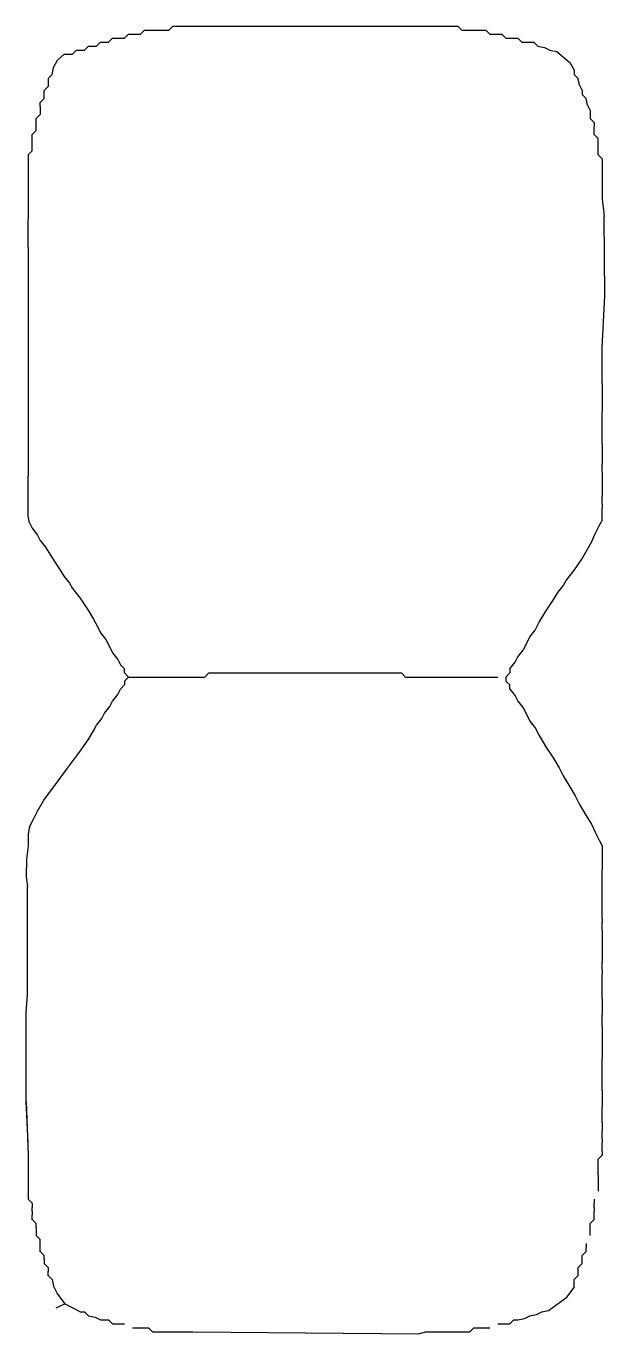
# Model space of a CAD drawing. Extents: x 0.5 to 4.01, y 0.5 to 4.16.
# Drawn here: x 1.888 to 2.369, y 1.898 to 2.983 of the extents above; entities that cross this region are included whole.
import ezdxf

# ---------------------------------------------------------------- set-up
doc = ezdxf.new("R2010")
doc.units = 0

msp = doc.modelspace()

# ---------------------------------------------------------------- linework, layer by layer
at = {"color": 1}
for p, q in [((1.9567, 2.97, -0.1415), (1.96, 2.9733, -0.14)), ((1.96, 2.9733, -0.14), (1.9633, 2.9733, -0.14)), ((1.9633, 2.9733, -0.14), (1.9667, 2.9733, -0.1389)), ((1.9667, 2.9733, -0.1389), (1.97, 2.9733, -0.1373)), ((1.97, 2.9733, -0.1373), (1.9733, 2.9767, -0.1367)), ((1.9733, 2.9767, -0.1367), (1.9767, 2.9767, -0.1367)), ((1.9767, 2.9767, -0.1367), (1.98, 2.9767, -0.1357)), ((1.98, 2.9767, -0.1357), (1.9833, 2.9767, -0.1344)), ((1.9833, 2.9767, -0.1344), (1.9867, 2.98, -0.1333)), ((1.9867, 2.98, -0.1333), (1.99, 2.98, -0.1333)), ((1.99, 2.98, -0.1333), (1.9933, 2.98, -0.1333)), ((1.9933, 2.98, -0.1333), (1.9967, 2.98, -0.1328)), ((1.9967, 2.98, -0.1328), (2, 2.98, -0.1319)), ((2, 2.98, -0.1319), (2.0033, 2.98, -0.131)), ((2.0033, 2.98, -0.131), (2.0067, 2.98, -0.1302)), ((2.0067, 2.98, -0.1302), (2.01, 2.9833, -0.13)), ((2.01, 2.9833, -0.13), (2.0133, 2.9833, -0.13)), ((2.0133, 2.9833, -0.13), (2.0167, 2.9833, -0.13)), ((2.0167, 2.9833, -0.13), (2.02, 2.9833, -0.13)), ((2.02, 2.9833, -0.13), (2.0233, 2.9833, -0.13)), ((2.0233, 2.9833, -0.13), (2.0267, 2.9833, -0.13)), ((2.0267, 2.9833, -0.13), (2.03, 2.9833, -0.13)), ((2.03, 2.9833, -0.13), (2.0333, 2.9833, -0.13)), ((2.0333, 2.9833, -0.13), (2.0367, 2.9833, -0.13)), ((2.0367, 2.9833, -0.13), (2.04, 2.9833, -0.13)), ((2.04, 2.9833, -0.13), (2.0433, 2.9833, -0.13)), ((2.0433, 2.9833, -0.13), (2.0467, 2.9833, -0.13)), ((2.0467, 2.9833, -0.13), (2.05, 2.9833, -0.13)), ((2.05, 2.9833, -0.13), (2.0533, 2.9833, -0.13)), ((2.0533, 2.9833, -0.13), (2.0567, 2.9833, -0.13)), ((2.0567, 2.9833, -0.13), (2.06, 2.9833, -0.13)), ((2.06, 2.9833, -0.13), (2.0633, 2.9833, -0.13)), ((2.0633, 2.9833, -0.13), (2.0667, 2.9833, -0.13)), ((2.0667, 2.9833, -0.13), (2.07, 2.9833, -0.13)), ((2.07, 2.9833, -0.13), (2.0733, 2.9833, -0.13)), ((2.0733, 2.9833, -0.13), (2.0767, 2.9833, -0.13)), ((2.0767, 2.9833, -0.13), (2.08, 2.9833, -0.13)), ((2.08, 2.9833, -0.13), (2.0833, 2.9833, -0.13)), ((2.0833, 2.9833, -0.13), (2.0867, 2.9833, -0.13)), ((2.0867, 2.9833, -0.13), (2.09, 2.9833, -0.13)), ((2.09, 2.9833, -0.13), (2.0933, 2.9833, -0.13)), ((2.0933, 2.9833, -0.13), (2.0967, 2.9833, -0.13)), ((2.0967, 2.9833, -0.13), (2.1, 2.9833, -0.13)), ((2.1, 2.9833, -0.13), (2.1033, 2.9833, -0.13)), ((2.1033, 2.9833, -0.13), (2.1067, 2.9833, -0.13)), ((2.1067, 2.9833, -0.13), (2.11, 2.9833, -0.13)), ((2.11, 2.9833, -0.13), (2.1133, 2.9833, -0.13)), ((2.1133, 2.9833, -0.13), (2.1167, 2.9833, -0.13)), ((2.1167, 2.9833, -0.13), (2.12, 2.9833, -0.13)), ((2.12, 2.9833, -0.13), (2.1233, 2.9833, -0.13)), ((2.1233, 2.9833, -0.13), (2.1267, 2.9833, -0.13)), ((2.1267, 2.9833, -0.13), (2.13, 2.9833, -0.13)), ((2.13, 2.9833, -0.13), (2.1333, 2.9833, -0.13)), ((2.1333, 2.9833, -0.13), (2.1367, 2.9833, -0.13)), ((2.1367, 2.9833, -0.13), (2.14, 2.9833, -0.13)), ((2.14, 2.9833, -0.13), (2.1433, 2.9833, -0.13)), ((2.1433, 2.9833, -0.13), (2.1467, 2.9833, -0.13)), ((2.1467, 2.9833, -0.13), (2.15, 2.9833, -0.13)), ((2.15, 2.9833, -0.13), (2.1533, 2.9833, -0.13)), ((2.1533, 2.9833, -0.13), (2.1567, 2.9833, -0.13)), ((2.1567, 2.9833, -0.13), (2.16, 2.9833, -0.13)), ((2.16, 2.9833, -0.13), (2.1633, 2.9833, -0.13)), ((2.1633, 2.9833, -0.13), (2.1667, 2.9833, -0.13)), ((2.1667, 2.9833, -0.13), (2.17, 2.9833, -0.13)), ((2.17, 2.9833, -0.13), (2.1733, 2.9833, -0.13)), ((2.1733, 2.9833, -0.13), (2.1767, 2.9833, -0.13)), ((2.1767, 2.9833, -0.13), (2.18, 2.9833, -0.13)), ((2.18, 2.9833, -0.13), (2.1833, 2.9833, -0.13)), ((2.1833, 2.9833, -0.13), (2.1867, 2.9833, -0.13)), ((2.1867, 2.9833, -0.13), (2.19, 2.9833, -0.13)), ((2.19, 2.9833, -0.13), (2.1933, 2.9833, -0.13)), ((2.1933, 2.9833, -0.13), (2.1967, 2.9833, -0.13)), ((2.1967, 2.9833, -0.13), (2.2, 2.9833, -0.13)), ((2.2, 2.9833, -0.13), (2.2033, 2.9833, -0.13)), ((2.2033, 2.9833, -0.13), (2.2067, 2.9833, -0.13)), ((2.2067, 2.9833, -0.13), (2.21, 2.9833, -0.13)), ((2.21, 2.9833, -0.13), (2.2133, 2.9833, -0.13)), ((2.2133, 2.9833, -0.13), (2.2167, 2.9833, -0.13)), ((2.2167, 2.9833, -0.13), (2.22, 2.9833, -0.13)), ((2.22, 2.9833, -0.13), (2.2233, 2.9833, -0.13)), ((2.2233, 2.9833, -0.13), (2.2267, 2.9833, -0.13)), ((2.2267, 2.9833, -0.13), (2.23, 2.9833, -0.13)), ((2.23, 2.9833, -0.13), (2.2333, 2.9833, -0.13)), ((2.2333, 2.9833, -0.13), (2.2367, 2.9833, -0.13)), ((2.2367, 2.9833, -0.13), (2.24, 2.9833, -0.13)), ((2.24, 2.9833, -0.13), (2.2433, 2.9833, -0.13)), ((2.2433, 2.9833, -0.13), (2.2467, 2.9833, -0.13)), ((2.2467, 2.9833, -0.13), (2.25, 2.98, -0.1302)), ((2.25, 2.98, -0.1302), (2.2533, 2.98, -0.131)), ((2.2533, 2.98, -0.131), (2.2567, 2.98, -0.1319)), ((2.2567, 2.98, -0.1319), (2.26, 2.98, -0.1328)), ((2.26, 2.98, -0.1328), (2.2633, 2.98, -0.1333)), ((2.2633, 2.98, -0.1333), (2.2667, 2.98, -0.1333)), ((2.2667, 2.98, -0.1333), (2.27, 2.98, -0.1333)), ((2.27, 2.98, -0.1333), (2.2733, 2.9767, -0.1344)), ((2.2733, 2.9767, -0.1344), (2.2767, 2.9767, -0.1357)), ((2.2767, 2.9767, -0.1357), (2.28, 2.9767, -0.1367)), ((2.28, 2.9767, -0.1367), (2.2833, 2.9767, -0.1367)), ((2.2833, 2.9767, -0.1367), (2.2867, 2.9733, -0.1372)), ((2.2867, 2.9733, -0.1372), (2.29, 2.9733, -0.1386)), ((2.29, 2.9733, -0.1386), (2.2933, 2.9733, -0.14)), ((2.2933, 2.9733, -0.14), (2.2967, 2.9733, -0.14)), ((2.2967, 2.9733, -0.14), (2.3, 2.97, -0.1406)), ((1.9267, 2.96, -0.1511), (1.93, 2.9633, -0.15)), ((1.93, 2.9633, -0.15), (1.9333, 2.9633, -0.1494)), ((1.9333, 2.9633, -0.1494), (1.9367, 2.9633, -0.1473)), ((1.9367, 2.9633, -0.1473), (1.94, 2.9667, -0.1467)), ((1.94, 2.9667, -0.1467), (1.9433, 2.9667, -0.1461)), ((1.9433, 2.9667, -0.1461), (1.9467, 2.9667, -0.1442)), ((1.9467, 2.9667, -0.1442), (1.95, 2.97, -0.1433)), ((1.95, 2.97, -0.1433), (1.9533, 2.97, -0.1433)), ((1.9533, 2.97, -0.1433), (1.9567, 2.97, -0.1415)), ((2.3, 2.97, -0.1406), (2.3033, 2.97, -0.1424)), ((2.3033, 2.97, -0.1424), (2.3067, 2.97, -0.1433)), ((2.3067, 2.97, -0.1433), (2.31, 2.97, -0.1433)), ((2.31, 2.97, -0.1433), (2.3133, 2.9667, -0.1453)), ((2.3133, 2.9667, -0.1453), (2.3189, 2.9656, -0.1467)), ((2.3189, 2.9656, -0.1467), (2.3233, 2.9633, -0.149)), ((2.3233, 2.9633, -0.149), (2.3289, 2.9622, -0.1503)), ((2.3289, 2.9622, -0.1503), (2.3398, 2.9533, -0.1517)), ((1.9111, 2.9489, -0.1533), (1.9144, 2.9552, -0.1553)), ((1.9144, 2.9552, -0.1553), (1.92, 2.96, -0.1533)), ((1.92, 2.96, -0.1533), (1.9233, 2.96, -0.1533)), ((1.9233, 2.96, -0.1533), (1.9267, 2.96, -0.1511)), ((2.3398, 2.9533, -0.1517), (2.3433, 2.9467, -0.15)), ((1.9067, 2.94, -0.15), (1.91, 2.9433, -0.1515)), ((1.91, 2.9433, -0.1515), (1.9111, 2.9489, -0.1533)), ((2.3433, 2.9467, -0.15), (2.3433, 2.9433, -0.1485)), ((2.3433, 2.9433, -0.1485), (2.3467, 2.94, -0.1467)), ((1.9033, 2.93, -0.1467), (1.9067, 2.9333, -0.148)), ((1.9033, 2.9267, -0.1467), (1.9033, 2.93, -0.1467)), ((1.9067, 2.94, -0.15), (1.9067, 2.9367, -0.15)), ((1.9067, 2.9367, -0.15), (1.9067, 2.9333, -0.148)), ((2.3478, 2.9344, -0.1448), (2.3467, 2.94, -0.1467)), ((2.3478, 2.9344, -0.1448), (2.35, 2.93, -0.144)), ((2.35, 2.93, -0.144), (2.35, 2.9267, -0.1427)), ((1.9, 2.92, -0.1433), (1.9033, 2.9233, -0.1452)), ((1.9, 2.9167, -0.1433), (1.9, 2.92, -0.1433)), ((1.9033, 2.9233, -0.1452), (1.9033, 2.9267, -0.1467)), ((2.35, 2.9267, -0.1427), (2.3533, 2.9233, -0.1414)), ((2.3544, 2.9178, -0.1401), (2.3533, 2.9233, -0.1414)), ((1.8967, 2.9067, -0.14), (1.9, 2.91, -0.1406)), ((1.9, 2.9167, -0.1433), (1.9, 2.9133, -0.1424)), ((1.9, 2.9133, -0.1424), (1.9, 2.91, -0.1406)), ((2.3544, 2.9178, -0.1401), (2.3567, 2.9133, -0.1399)), ((2.3567, 2.9133, -0.1399), (2.3567, 2.91, -0.1389)), ((2.3567, 2.91, -0.1389), (2.3567, 2.9067, -0.1373)), ((1.8967, 2.9033, -0.14), (1.8967, 2.9067, -0.14)), ((1.8967, 2.9, -0.1386), (1.8967, 2.9033, -0.14)), ((1.8967, 2.8967, -0.1372), (1.8967, 2.9, -0.1386)), ((2.3567, 2.9067, -0.1373), (2.36, 2.9033, -0.1367)), ((2.36, 2.9033, -0.1367), (2.36, 2.9, -0.1367)), ((2.36, 2.8967, -0.1357), (2.36, 2.9, -0.1367)), ((1.8933, 2.8933, -0.1367), (1.8967, 2.8967, -0.1372)), ((1.8933, 2.89, -0.1367), (1.8933, 2.8933, -0.1367)), ((1.8933, 2.8867, -0.1362), (1.8933, 2.89, -0.1367)), ((1.8933, 2.8833, -0.135), (1.8933, 2.8867, -0.1362)), ((2.36, 2.8933, -0.1342), (2.36, 2.8967, -0.1357)), ((2.36, 2.8933, -0.1342), (2.3633, 2.89, -0.1333)), ((2.3633, 2.8867, -0.1333), (2.3633, 2.89, -0.1333)), ((2.3633, 2.8833, -0.1331), (2.3633, 2.8867, -0.1333)), ((1.89, 2.8767, -0.1333), (1.8933, 2.88, -0.1339)), ((1.89, 2.8767, -0.1333), (1.89, 2.8733, -0.1333)), ((1.8933, 2.88, -0.1339), (1.8933, 2.8833, -0.135)), ((2.3633, 2.88, -0.1319), (2.3633, 2.8833, -0.1331)), ((2.3633, 2.8767, -0.1307), (2.3633, 2.88, -0.1319)), ((2.3633, 2.8767, -0.1307), (2.3667, 2.8733, -0.13)), ((1.89, 2.8733, -0.1333), (1.89, 2.87, -0.1333)), ((1.89, 2.87, -0.1333), (1.89, 2.8667, -0.1333)), ((1.89, 2.8667, -0.1333), (1.89, 2.8633, -0.1327)), ((2.3667, 2.8733, -0.13), (2.3667, 2.87, -0.13)), ((2.3667, 2.87, -0.13), (2.3667, 2.8667, -0.13)), ((2.3667, 2.8667, -0.13), (2.3667, 2.8633, -0.13)), ((1.89, 2.8633, -0.1327), (1.89, 2.86, -0.1321)), ((1.89, 2.86, -0.1321), (1.89, 2.8567, -0.1315)), ((1.89, 2.8567, -0.1315), (1.89, 2.8533, -0.1311)), ((2.3667, 2.8633, -0.13), (2.3667, 2.86, -0.1294)), ((2.3667, 2.86, -0.1294), (2.3667, 2.8567, -0.1288)), ((2.3667, 2.8567, -0.1288), (2.3667, 2.8533, -0.1282)), ((1.89, 2.8533, -0.1311), (1.89, 2.85, -0.1307)), ((1.89, 2.85, -0.1307), (1.89, 2.8467, -0.1304)), ((1.89, 2.8467, -0.1304), (1.89, 2.8433, -0.1302)), ((1.89, 2.8433, -0.1302), (1.89, 2.84, -0.13)), ((2.3667, 2.8533, -0.1282), (2.3667, 2.85, -0.1278)), ((2.3667, 2.85, -0.1278), (2.3667, 2.8467, -0.1274)), ((2.3667, 2.8467, -0.1274), (2.3667, 2.8433, -0.1271)), ((2.3667, 2.8433, -0.1271), (2.3667, 2.84, -0.1268)), ((1.89, 2.84, -0.13), (1.89, 2.8367, -0.13)), ((1.89, 2.8367, -0.13), (1.89, 2.8333, -0.13)), ((1.89, 2.8333, -0.13), (1.89, 2.83, -0.13)), ((2.3667, 2.84, -0.1268), (2.3683, 2.8253, -0.1267)), ((1.89, 2.83, -0.13), (1.89, 2.8267, -0.13)), ((1.89, 2.8267, -0.13), (1.89, 2.8233, -0.13)), ((1.89, 2.82, -0.13), (1.89, 2.8233, -0.13)), ((2.3689, 2.7597, -0.1267), (2.3683, 2.8253, -0.1267)), ((1.89, 2.8167, -0.13), (1.89, 2.82, -0.13)), ((1.89, 2.8133, -0.13), (1.89, 2.8167, -0.13)), ((1.89, 2.81, -0.13), (1.89, 2.8133, -0.13)), ((1.89, 2.8067, -0.13), (1.89, 2.81, -0.13)), ((1.89, 2.8033, -0.13), (1.89, 2.8067, -0.13)), ((1.89, 2.8, -0.13), (1.89, 2.8033, -0.13)), ((1.89, 2.8, -0.13), (1.89, 2.7967, -0.13)), ((1.89, 2.7967, -0.13), (1.89, 2.7933, -0.13)), ((1.89, 2.7933, -0.13), (1.89, 2.79, -0.13)), ((1.89, 2.79, -0.13), (1.89, 2.7867, -0.13)), ((1.89, 2.7867, -0.13), (1.89, 2.7833, -0.13)), ((1.89, 2.7833, -0.13), (1.89, 2.78, -0.13)), ((1.89, 2.78, -0.13), (1.89, 2.7767, -0.13)), ((1.89, 2.7767, -0.13), (1.89, 2.7733, -0.13)), ((1.89, 2.7733, -0.13), (1.89, 2.77, -0.13)), ((1.89, 2.77, -0.13), (1.89, 2.7667, -0.13)), ((1.89, 2.7667, -0.13), (1.89, 2.7633, -0.13)), ((1.89, 2.7633, -0.13), (1.89, 2.76, -0.13)), ((1.89, 2.76, -0.13), (1.89, 2.7567, -0.13)), ((1.89, 2.7567, -0.13), (1.89, 2.7533, -0.13)), ((2.3667, 2.7167, -0.1268), (2.3689, 2.7597, -0.1267)), ((1.89, 2.7533, -0.13), (1.89, 2.75, -0.13)), ((1.89, 2.75, -0.13), (1.89, 2.7467, -0.13)), ((1.89, 2.7467, -0.13), (1.89, 2.7433, -0.13)), ((1.89, 2.7433, -0.13), (1.89, 2.74, -0.13)), ((1.89, 2.74, -0.13), (1.89, 2.7367, -0.13)), ((1.89, 2.7367, -0.13), (1.89, 2.7333, -0.13)), ((1.89, 2.7333, -0.13), (1.89, 2.73, -0.13)), ((1.89, 2.73, -0.13), (1.89, 2.7267, -0.13)), ((1.89, 2.7267, -0.13), (1.89, 2.7233, -0.13)), ((1.89, 2.7233, -0.13), (1.89, 2.72, -0.13)), ((1.89, 2.72, -0.13), (1.89, 2.7167, -0.13)), ((1.89, 2.7167, -0.13), (1.89, 2.7133, -0.13)), ((1.89, 2.7133, -0.13), (1.89, 2.71, -0.13)), ((2.3667, 2.7133, -0.1271), (2.3667, 2.7167, -0.1268)), ((2.3667, 2.71, -0.1274), (2.3667, 2.7133, -0.1271)), ((1.89, 2.71, -0.13), (1.89, 2.7067, -0.13)), ((1.89, 2.7067, -0.13), (1.89, 2.7033, -0.13)), ((1.89, 2.7033, -0.13), (1.89, 2.7, -0.13)), ((2.3667, 2.7067, -0.1278), (2.3667, 2.71, -0.1274)), ((2.3667, 2.7033, -0.1282), (2.3667, 2.7067, -0.1278)), ((2.3667, 2.7, -0.1288), (2.3667, 2.7033, -0.1282)), ((1.89, 2.7, -0.13), (1.89, 2.6967, -0.13)), ((1.89, 2.6967, -0.13), (1.89, 2.6933, -0.13)), ((1.89, 2.6933, -0.13), (1.89, 2.69, -0.13)), ((2.3667, 2.6967, -0.1294), (2.3667, 2.7, -0.1288)), ((2.3667, 2.6933, -0.13), (2.3667, 2.6967, -0.1294)), ((2.3667, 2.69, -0.13), (2.3667, 2.6933, -0.13)), ((1.89, 2.69, -0.13), (1.89, 2.6867, -0.13)), ((1.89, 2.6867, -0.13), (1.89, 2.6833, -0.13)), ((1.89, 2.6833, -0.13), (1.89, 2.68, -0.13)), ((1.89, 2.68, -0.13), (1.89, 2.6767, -0.13)), ((2.3667, 2.6867, -0.13), (2.3667, 2.69, -0.13)), ((2.3667, 2.6867, -0.13), (2.3667, 2.6833, -0.13)), ((2.3667, 2.6833, -0.13), (2.3667, 2.68, -0.13)), ((2.3667, 2.68, -0.13), (2.3667, 2.6767, -0.13)), ((1.89, 2.6767, -0.13), (1.89, 2.6733, -0.13)), ((1.89, 2.6733, -0.13), (1.89, 2.67, -0.13)), ((1.89, 2.67, -0.13), (1.89, 2.6667, -0.13)), ((2.3667, 2.6767, -0.13), (2.3667, 2.6733, -0.13)), ((2.3667, 2.6733, -0.13), (2.3667, 2.67, -0.13)), ((2.3667, 2.67, -0.13), (2.3667, 2.6667, -0.13)), ((1.89, 2.6667, -0.13), (1.89, 2.6633, -0.13)), ((1.89, 2.6633, -0.13), (1.89, 2.66, -0.13)), ((1.89, 2.66, -0.13), (1.89, 2.6567, -0.13)), ((2.3667, 2.6667, -0.13), (2.3667, 2.6633, -0.13)), ((2.3667, 2.66, -0.13), (2.3667, 2.6633, -0.13)), ((2.3667, 2.6567, -0.13), (2.3667, 2.66, -0.13)), ((1.89, 2.6567, -0.13), (1.89, 2.6533, -0.13)), ((1.89, 2.6533, -0.13), (1.89, 2.65, -0.13)), ((1.89, 2.65, -0.13), (1.89, 2.6467, -0.13)), ((2.3667, 2.6533, -0.13), (2.3667, 2.6567, -0.13)), ((2.3667, 2.65, -0.13), (2.3667, 2.6533, -0.13)), ((2.3667, 2.6467, -0.13), (2.3667, 2.65, -0.13)), ((1.89, 2.6467, -0.13), (1.89, 2.6433, -0.13)), ((1.89, 2.6433, -0.13), (1.89, 2.64, -0.13)), ((1.89, 2.64, -0.13), (1.89, 2.6367, -0.13)), ((1.89, 2.6367, -0.13), (1.89, 2.6333, -0.13)), ((2.3667, 2.6433, -0.13), (2.3667, 2.6467, -0.13)), ((2.3667, 2.64, -0.13), (2.3667, 2.6433, -0.13)), ((2.3667, 2.6367, -0.13), (2.3667, 2.64, -0.13)), ((2.3667, 2.6367, -0.13), (2.3667, 2.6333, -0.13)), ((1.89, 2.6333, -0.13), (1.89, 2.63, -0.13)), ((1.89, 2.63, -0.13), (1.89, 2.6267, -0.13)), ((1.89, 2.6267, -0.13), (1.89, 2.6233, -0.13)), ((2.3667, 2.6333, -0.13), (2.3667, 2.63, -0.13)), ((2.3667, 2.63, -0.13), (2.3667, 2.6267, -0.13)), ((2.3667, 2.6267, -0.13), (2.3667, 2.6233, -0.13)), ((1.89, 2.6233, -0.13), (1.89, 2.62, -0.13)), ((1.89, 2.62, -0.13), (1.89, 2.6167, -0.13)), ((1.89, 2.6167, -0.13), (1.89, 2.6133, -0.13)), ((2.3667, 2.6233, -0.13), (2.3667, 2.62, -0.13)), ((2.3667, 2.6167, -0.13), (2.3667, 2.62, -0.13)), ((2.3667, 2.6133, -0.13), (2.3667, 2.6167, -0.13)), ((1.89, 2.6133, -0.13), (1.89, 2.61, -0.13)), ((1.89, 2.6067, -0.13), (1.89, 2.61, -0.13)), ((1.89, 2.6033, -0.13), (1.89, 2.6067, -0.13)), ((2.3667, 2.6133, -0.13), (2.3667, 2.61, -0.13)), ((2.3667, 2.61, -0.13), (2.3667, 2.6067, -0.13)), ((2.3667, 2.6067, -0.13), (2.3667, 2.6033, -0.13)), ((1.89, 2.6, -0.13), (1.89, 2.6033, -0.13)), ((1.89, 2.5967, -0.13), (1.89, 2.6, -0.13)), ((1.89, 2.5933, -0.13), (1.89, 2.5967, -0.13)), ((1.89, 2.59, -0.13), (1.89, 2.5933, -0.13)), ((2.3667, 2.6033, -0.13), (2.3667, 2.6, -0.13)), ((2.3667, 2.6, -0.13), (2.3667, 2.5967, -0.13)), ((2.3667, 2.5967, -0.13), (2.3667, 2.5933, -0.13)), ((2.3667, 2.59, -0.13), (2.3667, 2.5933, -0.13)), ((1.89, 2.5867, -0.13), (1.89, 2.59, -0.13)), ((1.89, 2.5833, -0.13), (1.89, 2.5867, -0.13)), ((1.89, 2.58, -0.13), (1.89, 2.5833, -0.13)), ((2.3667, 2.5867, -0.13), (2.3667, 2.59, -0.13)), ((2.3667, 2.5867, -0.13), (2.3667, 2.5833, -0.13)), ((2.3667, 2.58, -0.13), (2.3667, 2.5833, -0.13)), ((1.89, 2.5767, -0.13), (1.89, 2.58, -0.13)), ((1.8911, 2.5711, -0.1298), (1.89, 2.5767, -0.13)), ((2.3643, 2.5687, -0.1278), (2.3667, 2.5733, -0.1298)), ((2.3667, 2.5767, -0.13), (2.3667, 2.58, -0.13)), ((2.3667, 2.5733, -0.1298), (2.3667, 2.5767, -0.13)), ((1.8911, 2.5711, -0.1298), (1.8933, 2.5667, -0.1294)), ((1.8933, 2.5667, -0.1294), (1.8978, 2.5611, -0.1264)), ((1.8978, 2.5611, -0.1264), (1.9, 2.5567, -0.1255)), ((2.3577, 2.5553, -0.1244), (2.361, 2.562, -0.1259)), ((2.361, 2.562, -0.1259), (2.3643, 2.5687, -0.1278)), ((1.9, 2.5567, -0.1255), (1.9044, 2.5511, -0.1231)), ((1.9044, 2.5511, -0.1231), (1.9098, 2.5421, -0.1206)), ((2.3543, 2.5487, -0.1225), (2.3577, 2.5553, -0.1244)), ((1.9098, 2.5421, -0.1206), (1.9165, 2.5321, -0.1186)), ((2.3432, 2.5313, -0.1185), (2.3498, 2.5412, -0.1205)), ((2.3498, 2.5412, -0.1205), (2.3543, 2.5487, -0.1225)), ((1.9165, 2.5321, -0.1186), (1.92, 2.5267, -0.1187)), ((2.3367, 2.5233, -0.1184), (2.3432, 2.5313, -0.1185)), ((1.92, 2.5267, -0.1187), (1.9244, 2.5211, -0.1177)), ((1.9244, 2.5211, -0.1177), (1.9267, 2.5167, -0.1184)), ((2.33, 2.5133, -0.1187), (2.3344, 2.5189, -0.1177)), ((2.3344, 2.5189, -0.1177), (2.3367, 2.5233, -0.1184)), ((1.9267, 2.5167, -0.1184), (1.9332, 2.5087, -0.1185)), ((1.9332, 2.5087, -0.1185), (1.9398, 2.4988, -0.1205)), ((2.3198, 2.4979, -0.1206), (2.3265, 2.5079, -0.1186)), ((2.3265, 2.5079, -0.1186), (2.33, 2.5133, -0.1187)), ((1.9398, 2.4988, -0.1205), (1.9443, 2.4913, -0.1225)), ((2.3143, 2.4887, -0.1233), (2.3198, 2.4979, -0.1206)), ((1.9443, 2.4913, -0.1225), (1.9477, 2.4847, -0.1245)), ((1.9477, 2.4847, -0.1245), (1.95, 2.48, -0.1262)), ((2.3111, 2.4822, -0.125), (2.3143, 2.4887, -0.1233)), ((1.95, 2.48, -0.1262), (1.9544, 2.4744, -0.1283)), ((1.9544, 2.4744, -0.1283), (1.9577, 2.468, -0.1313)), ((2.3043, 2.472, -0.1295), (2.3067, 2.4767, -0.1281)), ((2.3067, 2.4767, -0.1281), (2.3111, 2.4822, -0.125)), ((1.9577, 2.468, -0.1313), (1.96, 2.4633, -0.1337)), ((1.96, 2.4633, -0.1337), (1.9644, 2.4578, -0.1367)), ((2.2967, 2.46, -0.1361), (2.3011, 2.4656, -0.1322)), ((2.3011, 2.4656, -0.1322), (2.3043, 2.472, -0.1295)), ((1.9644, 2.4578, -0.1367), (1.9667, 2.4533, -0.14)), ((1.9667, 2.4533, -0.14), (1.97, 2.45, -0.1416)), ((2.29, 2.45, -0.1416), (2.2944, 2.4556, -0.138)), ((2.2944, 2.4556, -0.138), (2.2967, 2.46, -0.1361)), ((1.97, 2.4467, -0.1433), (1.97, 2.45, -0.1416)), ((1.97, 2.4467, -0.1433), (1.9733, 2.4433, -0.1461)), ((1.97, 2.44, -0.1433), (1.9733, 2.4433, -0.1461)), ((1.9733, 2.4433, -0.1461), (1.9767, 2.4433, -0.1446)), ((1.9767, 2.4433, -0.1446), (1.98, 2.4433, -0.1432)), ((1.98, 2.4433, -0.1432), (1.9833, 2.4433, -0.1418)), ((1.9833, 2.4433, -0.1418), (1.9867, 2.4433, -0.1405)), ((1.9867, 2.4433, -0.1405), (1.99, 2.4433, -0.1393)), ((1.99, 2.4433, -0.1393), (1.9933, 2.4433, -0.1381)), ((1.9933, 2.4433, -0.1381), (1.9967, 2.4433, -0.137)), ((1.9967, 2.4433, -0.137), (2, 2.4433, -0.136)), ((2, 2.4433, -0.136), (2.0033, 2.4433, -0.1351)), ((2.0033, 2.4433, -0.1351), (2.0067, 2.4433, -0.1342)), ((2.0067, 2.4433, -0.1342), (2.01, 2.4433, -0.1334)), ((2.01, 2.4433, -0.1334), (2.0133, 2.4433, -0.1327)), ((2.0133, 2.4433, -0.1327), (2.0167, 2.4433, -0.1321)), ((2.0167, 2.4433, -0.1321), (2.02, 2.4433, -0.1315)), ((2.02, 2.4433, -0.1315), (2.0233, 2.4433, -0.1311)), ((2.0233, 2.4433, -0.1311), (2.0267, 2.4433, -0.1307)), ((2.0267, 2.4433, -0.1307), (2.03, 2.4433, -0.1304)), ((2.03, 2.4433, -0.1304), (2.0333, 2.4433, -0.1302)), ((2.0333, 2.4433, -0.1302), (2.0367, 2.4433, -0.13)), ((2.0367, 2.4433, -0.13), (2.04, 2.4467, -0.13)), ((2.04, 2.4467, -0.13), (2.0433, 2.4467, -0.13)), ((2.0433, 2.4467, -0.13), (2.0467, 2.4467, -0.13)), ((2.0467, 2.4467, -0.13), (2.05, 2.4467, -0.13)), ((2.05, 2.4467, -0.13), (2.0533, 2.4467, -0.13)), ((2.0533, 2.4467, -0.13), (2.0567, 2.4467, -0.13)), ((2.0567, 2.4467, -0.13), (2.06, 2.4467, -0.13)), ((2.06, 2.4467, -0.13), (2.0633, 2.4467, -0.13)), ((2.0633, 2.4467, -0.13), (2.0667, 2.4467, -0.13)), ((2.0667, 2.4467, -0.13), (2.07, 2.4467, -0.13)), ((2.07, 2.4467, -0.13), (2.0733, 2.4467, -0.13)), ((2.0733, 2.4467, -0.13), (2.0767, 2.4467, -0.13)), ((2.0767, 2.4467, -0.13), (2.08, 2.4467, -0.13)), ((2.08, 2.4467, -0.13), (2.0833, 2.4467, -0.13)), ((2.0833, 2.4467, -0.13), (2.0867, 2.4467, -0.13)), ((2.0867, 2.4467, -0.13), (2.09, 2.4467, -0.13)), ((2.09, 2.4467, -0.13), (2.0933, 2.4467, -0.13)), ((2.0933, 2.4467, -0.13), (2.0967, 2.4467, -0.13)), ((2.0967, 2.4467, -0.13), (2.1, 2.4467, -0.13)), ((2.1, 2.4467, -0.13), (2.1033, 2.4467, -0.13)), ((2.1033, 2.4467, -0.13), (2.1067, 2.4467, -0.13)), ((2.1067, 2.4467, -0.13), (2.11, 2.4467, -0.13)), ((2.11, 2.4467, -0.13), (2.1133, 2.4467, -0.13)), ((2.1133, 2.4467, -0.13), (2.1167, 2.4467, -0.13)), ((2.1167, 2.4467, -0.13), (2.12, 2.4467, -0.13)), ((2.12, 2.4467, -0.13), (2.1233, 2.4467, -0.13)), ((2.1233, 2.4467, -0.13), (2.1267, 2.4467, -0.13)), ((2.1267, 2.4467, -0.13), (2.13, 2.4467, -0.13)), ((2.13, 2.4467, -0.13), (2.1333, 2.4467, -0.13)), ((2.1333, 2.4467, -0.13), (2.1367, 2.4467, -0.13)), ((2.1367, 2.4467, -0.13), (2.14, 2.4467, -0.13)), ((2.14, 2.4467, -0.13), (2.1433, 2.4467, -0.13)), ((2.1433, 2.4467, -0.13), (2.1467, 2.4467, -0.13)), ((2.1467, 2.4467, -0.13), (2.15, 2.4467, -0.13)), ((2.15, 2.4467, -0.13), (2.1533, 2.4467, -0.13)), ((2.1533, 2.4467, -0.13), (2.1567, 2.4467, -0.13)), ((2.1567, 2.4467, -0.13), (2.16, 2.4467, -0.13)), ((2.16, 2.4467, -0.13), (2.1633, 2.4467, -0.13)), ((2.1633, 2.4467, -0.13), (2.1667, 2.4467, -0.13)), ((2.1667, 2.4467, -0.13), (2.17, 2.4467, -0.13)), ((2.17, 2.4467, -0.13), (2.1733, 2.4467, -0.13)), ((2.1733, 2.4467, -0.13), (2.1767, 2.4467, -0.13)), ((2.1767, 2.4467, -0.13), (2.18, 2.4467, -0.13)), ((2.18, 2.4467, -0.13), (2.1833, 2.4467, -0.13)), ((2.1833, 2.4467, -0.13), (2.1867, 2.4467, -0.13)), ((2.1867, 2.4467, -0.13), (2.19, 2.4467, -0.13)), ((2.19, 2.4467, -0.13), (2.1933, 2.4467, -0.13)), ((2.1933, 2.4467, -0.13), (2.1967, 2.4467, -0.13)), ((2.1967, 2.4467, -0.13), (2.2, 2.4467, -0.13)), ((2.2, 2.4467, -0.13), (2.2033, 2.4433, -0.13)), ((2.2033, 2.4433, -0.13), (2.2067, 2.4433, -0.1302)), ((2.2067, 2.4433, -0.1302), (2.21, 2.4433, -0.1304)), ((2.21, 2.4433, -0.1304), (2.2133, 2.4433, -0.1307)), ((2.2133, 2.4433, -0.1307), (2.2167, 2.4433, -0.1311)), ((2.2167, 2.4433, -0.1311), (2.22, 2.4433, -0.1315)), ((2.22, 2.4433, -0.1315), (2.2233, 2.4433, -0.1321)), ((2.2233, 2.4433, -0.1321), (2.2267, 2.4433, -0.1327)), ((2.2267, 2.4433, -0.1327), (2.23, 2.4433, -0.1334)), ((2.23, 2.4433, -0.1334), (2.2333, 2.4433, -0.1335)), ((2.2333, 2.4433, -0.1335), (2.2367, 2.4433, -0.1337)), ((2.2367, 2.4433, -0.1337), (2.24, 2.4433, -0.134)), ((2.24, 2.4433, -0.134), (2.2433, 2.4433, -0.1344)), ((2.2433, 2.4433, -0.1344), (2.2467, 2.4433, -0.1348)), ((2.2467, 2.4433, -0.1348), (2.25, 2.4433, -0.1354)), ((2.25, 2.4433, -0.1354), (2.2533, 2.4433, -0.136)), ((2.2533, 2.4433, -0.136), (2.2567, 2.4433, -0.1367)), ((2.2567, 2.4433, -0.1367), (2.26, 2.4433, -0.1374)), ((2.26, 2.4433, -0.1374), (2.2633, 2.4433, -0.1383)), ((2.2633, 2.4433, -0.1383), (2.2667, 2.4433, -0.1392)), ((2.2667, 2.4433, -0.1392), (2.27, 2.4433, -0.1402)), ((2.27, 2.4433, -0.1402), (2.2733, 2.4433, -0.1413)), ((2.2733, 2.4433, -0.1413), (2.2767, 2.4433, -0.1424)), ((2.2767, 2.4433, -0.1424), (2.28, 2.4433, -0.1436)), ((2.2867, 2.4433, -0.1462), (2.29, 2.4467, -0.1433)), ((2.2867, 2.4433, -0.1462), (2.2867, 2.44, -0.1461)), ((2.29, 2.45, -0.1416), (2.29, 2.4467, -0.1433)), ((1.9644, 2.4289, -0.1366), (1.9667, 2.4333, -0.14)), ((1.9667, 2.4333, -0.14), (1.97, 2.4367, -0.1416)), ((1.97, 2.44, -0.1433), (1.97, 2.4367, -0.1416)), ((2.2867, 2.44, -0.1461), (2.29, 2.4367, -0.1433)), ((2.29, 2.4333, -0.1416), (2.29, 2.4367, -0.1433)), ((2.29, 2.4333, -0.1416), (2.2944, 2.4278, -0.138)), ((1.9578, 2.4189, -0.131), (1.96, 2.4233, -0.134)), ((1.96, 2.4233, -0.134), (1.9644, 2.4289, -0.1366)), ((2.2944, 2.4278, -0.138), (2.2967, 2.4233, -0.1361)), ((2.2967, 2.4233, -0.1361), (2.3011, 2.4178, -0.1322)), ((1.9467, 2.4033, -0.1245), (1.9511, 2.4089, -0.1263)), ((1.9511, 2.4089, -0.1263), (1.9533, 2.4133, -0.1288)), ((1.9533, 2.4133, -0.1288), (1.9578, 2.4189, -0.131)), ((2.3011, 2.4178, -0.1322), (2.3043, 2.4113, -0.1295)), ((2.3043, 2.4113, -0.1295), (2.3067, 2.4067, -0.1281)), ((1.9398, 2.3912, -0.1205), (1.9443, 2.3987, -0.1226)), ((1.9443, 2.3987, -0.1226), (1.9467, 2.4033, -0.1245)), ((2.3067, 2.4067, -0.1281), (2.3111, 2.4011, -0.125)), ((2.3111, 2.4011, -0.125), (2.3143, 2.3947, -0.1233)), ((1.9326, 2.3809, -0.1183), (1.9398, 2.3912, -0.1205)), ((2.3143, 2.3947, -0.1233), (2.3198, 2.3854, -0.1207)), ((1.9226, 2.3676, -0.1169), (1.9326, 2.3809, -0.1183)), ((2.3198, 2.3854, -0.1207), (2.3265, 2.3754, -0.1191)), ((1.9126, 2.3542, -0.1179), (1.9226, 2.3676, -0.1169)), ((2.3265, 2.3754, -0.1191), (2.331, 2.368, -0.1186)), ((2.331, 2.368, -0.1186), (2.3343, 2.3613, -0.1187)), ((2.3343, 2.3613, -0.1187), (2.3398, 2.3521, -0.1189)), ((1.9031, 2.3412, -0.1206), (1.9126, 2.3542, -0.1179)), ((2.3398, 2.3521, -0.1189), (2.3443, 2.3447, -0.1197)), ((2.3443, 2.3447, -0.1197), (2.3477, 2.338, -0.1208)), ((1.8977, 2.332, -0.1233), (1.9031, 2.3412, -0.1206)), ((2.3477, 2.338, -0.1208), (2.3531, 2.3288, -0.1226)), ((1.8911, 2.3189, -0.1265), (1.8943, 2.3253, -0.125)), ((1.8943, 2.3253, -0.125), (1.8977, 2.332, -0.1233)), ((2.3531, 2.3288, -0.1226), (2.3577, 2.3213, -0.1248)), ((1.8911, 2.3189, -0.1265), (1.89, 2.3133, -0.1278)), ((1.89, 2.3133, -0.1278), (1.89, 2.31, -0.1274)), ((2.3577, 2.3213, -0.1248), (2.361, 2.3147, -0.1266)), ((2.361, 2.3147, -0.1266), (2.3643, 2.308, -0.1284)), ((1.89, 2.3033, -0.1268), (1.8886, 2.2923, -0.1267)), ((1.89, 2.31, -0.1274), (1.89, 2.3067, -0.1271)), ((1.89, 2.3067, -0.1271), (1.89, 2.3033, -0.1268)), ((2.3643, 2.308, -0.1284), (2.3667, 2.3033, -0.13)), ((2.3667, 2.3033, -0.13), (2.3667, 2.3, -0.13)), ((1.8886, 2.2923, -0.1267), (1.8883, 2.2775, -0.1267)), ((2.3667, 2.3, -0.13), (2.3667, 2.2967, -0.13)), ((2.3667, 2.2967, -0.13), (2.3667, 2.2933, -0.13)), ((2.3667, 2.2933, -0.13), (2.3667, 2.29, -0.13)), ((2.3667, 2.29, -0.13), (2.3667, 2.2867, -0.13)), ((2.3667, 2.2867, -0.13), (2.3667, 2.2833, -0.13)), ((2.3667, 2.28, -0.13), (2.3667, 2.2833, -0.13)), ((2.3667, 2.2767, -0.13), (2.3667, 2.28, -0.13)), ((1.8883, 2.2775, -0.1267), (1.8893, 2.2693, -0.1267)), ((1.8894, 2.1799, -0.1267), (1.8893, 2.2693, -0.1267)), ((2.3667, 2.2733, -0.13), (2.3667, 2.2767, -0.13)), ((2.3667, 2.27, -0.13), (2.3667, 2.2733, -0.13)), ((2.3667, 2.2667, -0.13), (2.3667, 2.27, -0.13)), ((2.3667, 2.2633, -0.13), (2.3667, 2.2667, -0.13)), ((2.3667, 2.26, -0.13), (2.3667, 2.2633, -0.13)), ((2.3667, 2.2567, -0.13), (2.3667, 2.26, -0.13)), ((2.3667, 2.2533, -0.13), (2.3667, 2.2567, -0.13)), ((2.3667, 2.25, -0.13), (2.3667, 2.2533, -0.13)), ((2.3667, 2.2467, -0.13), (2.3667, 2.25, -0.13)), ((2.3667, 2.2433, -0.13), (2.3667, 2.2467, -0.13)), ((2.3667, 2.2433, -0.13), (2.3667, 2.24, -0.13)), ((2.3667, 2.2367, -0.13), (2.3667, 2.24, -0.13)), ((2.3667, 2.2333, -0.13), (2.3667, 2.2367, -0.13)), ((2.3667, 2.2333, -0.13), (2.3667, 2.23, -0.13)), ((2.3667, 2.23, -0.13), (2.3667, 2.2267, -0.13)), ((2.3667, 2.2267, -0.13), (2.3667, 2.2233, -0.13)), ((2.3667, 2.2233, -0.13), (2.3667, 2.22, -0.13)), ((2.3667, 2.22, -0.13), (2.3667, 2.2167, -0.13)), ((2.3667, 2.2167, -0.13), (2.3667, 2.2133, -0.13)), ((2.3667, 2.2133, -0.13), (2.3667, 2.21, -0.13)), ((2.3667, 2.21, -0.13), (2.3667, 2.2067, -0.13)), ((2.3667, 2.2033, -0.13), (2.3667, 2.2067, -0.13)), ((2.3667, 2.2, -0.13), (2.3667, 2.2033, -0.13)), ((2.3667, 2.2, -0.13), (2.3667, 2.1967, -0.13)), ((2.3667, 2.1933, -0.13), (2.3667, 2.1967, -0.13)), ((2.3667, 2.19, -0.13), (2.3667, 2.1933, -0.13)), ((2.3667, 2.1867, -0.13), (2.3667, 2.19, -0.13)), ((2.3667, 2.1833, -0.13), (2.3667, 2.1867, -0.13)), ((2.3667, 2.18, -0.13), (2.3667, 2.1833, -0.13)), ((1.8883, 2.1649, -0.1267), (1.8894, 2.1799, -0.1267)), ((2.3667, 2.1767, -0.13), (2.3667, 2.18, -0.13)), ((2.3667, 2.1767, -0.13), (2.3667, 2.1733, -0.13)), ((2.3667, 2.1733, -0.13), (2.3667, 2.17, -0.13)), ((2.3667, 2.17, -0.13), (2.3667, 2.1667, -0.13)), ((1.8883, 2.091, -0.1267), (1.8883, 2.1649, -0.1267)), ((2.3667, 2.1667, -0.13), (2.3667, 2.1633, -0.13)), ((2.3667, 2.16, -0.13), (2.3667, 2.1633, -0.13)), ((2.3667, 2.1567, -0.13), (2.3667, 2.16, -0.13)), ((2.3667, 2.1533, -0.13), (2.3667, 2.1567, -0.13)), ((2.3667, 2.1533, -0.13), (2.3667, 2.15, -0.13)), ((2.3667, 2.15, -0.13), (2.3667, 2.1467, -0.13)), ((2.3667, 2.1467, -0.13), (2.3667, 2.1433, -0.13)), ((2.3667, 2.1433, -0.13), (2.3667, 2.14, -0.13)), ((2.3667, 2.14, -0.13), (2.3667, 2.1367, -0.13)), ((2.3667, 2.1367, -0.13), (2.3667, 2.1333, -0.13)), ((2.3667, 2.1333, -0.13), (2.3667, 2.13, -0.13)), ((2.3667, 2.13, -0.13), (2.3667, 2.1267, -0.13)), ((2.3667, 2.1233, -0.13), (2.3667, 2.1267, -0.13)), ((2.3667, 2.12, -0.13), (2.3667, 2.1233, -0.13)), ((2.3667, 2.1167, -0.13), (2.3667, 2.12, -0.13)), ((2.3667, 2.1133, -0.13), (2.3667, 2.1167, -0.13)), ((2.3667, 2.11, -0.13), (2.3667, 2.1133, -0.13)), ((2.3667, 2.1067, -0.13), (2.3667, 2.11, -0.13)), ((2.3667, 2.1033, -0.13), (2.3667, 2.1067, -0.13)), ((2.3667, 2.1, -0.13), (2.3667, 2.1033, -0.13)), ((2.3667, 2.1, -0.13), (2.3667, 2.0967, -0.13)), ((2.3667, 2.0967, -0.13), (2.3667, 2.0933, -0.13)), ((1.8883, 2.091, -0.1267), (1.89, 2.0467, -0.1267)), ((1.89, 2.0567, -0.1267), (1.8883, 2.091, -0.1267)), ((2.3667, 2.0933, -0.13), (2.3667, 2.09, -0.13)), ((2.3667, 2.09, -0.13), (2.3667, 2.0867, -0.13)), ((2.3667, 2.0833, -0.13), (2.3667, 2.0867, -0.13)), ((2.3667, 2.08, -0.13), (2.3667, 2.0833, -0.13)), ((2.3667, 2.0767, -0.13), (2.3667, 2.08, -0.13)), ((2.3667, 2.0733, -0.1302), (2.3667, 2.0767, -0.13)), ((2.3667, 2.0733, -0.1302), (2.3667, 2.07, -0.1304)), ((2.3667, 2.07, -0.1304), (2.3667, 2.0667, -0.1307)), ((2.3667, 2.0633, -0.1311), (2.3667, 2.0667, -0.1307)), ((2.3667, 2.06, -0.1315), (2.3667, 2.0633, -0.1311)), ((2.3667, 2.06, -0.1315), (2.3667, 2.0567, -0.1321)), ((2.3667, 2.0533, -0.1315), (2.3667, 2.0567, -0.1321)), ((2.3667, 2.05, -0.1311), (2.3667, 2.0533, -0.1315)), ((1.89, 2.0467, -0.1267), (1.89, 2.0433, -0.1268)), ((1.89, 2.0433, -0.1268), (1.89, 2.04, -0.1271)), ((1.89, 2.04, -0.1271), (1.89, 2.0367, -0.1274)), ((2.3633, 2.0433, -0.1311), (2.3667, 2.0467, -0.1307)), ((2.3633, 2.04, -0.1315), (2.3633, 2.0433, -0.1311)), ((2.3633, 2.0367, -0.1321), (2.3633, 2.04, -0.1315)), ((2.3667, 2.05, -0.1311), (2.3667, 2.0467, -0.1307)), ((1.89, 2.0367, -0.1274), (1.89, 2.0333, -0.1278)), ((1.89, 2.0333, -0.1278), (1.89, 2.03, -0.1282)), ((1.89, 2.03, -0.1282), (1.89, 2.0267, -0.1288)), ((2.3633, 2.0333, -0.1327), (2.3633, 2.0367, -0.1321)), ((2.3633, 2.03, -0.1333), (2.3633, 2.0333, -0.1327)), ((2.3633, 2.03, -0.1333), (2.3633, 2.0267, -0.1333)), ((1.89, 2.0267, -0.1288), (1.89, 2.0233, -0.1294)), ((1.89, 2.0233, -0.1294), (1.89, 2.02, -0.13)), ((1.89, 2.02, -0.13), (1.89, 2.0167, -0.13)), ((2.3633, 2.0267, -0.1333), (2.3633, 2.0233, -0.1333)), ((2.3633, 2.0233, -0.1333), (2.3633, 2.02, -0.1333)), ((2.3633, 2.02, -0.1333), (2.3633, 2.0167, -0.1333)), ((1.89, 2.0167, -0.13), (1.89, 2.0133, -0.13)), ((1.89, 2.0133, -0.13), (1.89, 2.01, -0.13)), ((1.89, 2.01, -0.13), (1.8933, 2.0067, -0.1307)), ((2.36, 2.01, -0.1342), (2.36, 2.0067, -0.1351)), ((1.8933, 2.0067, -0.1307), (1.8933, 2.0033, -0.1319)), ((1.8933, 2, -0.1331), (1.8933, 2.0033, -0.1319)), ((1.8933, 2, -0.1331), (1.8933, 1.9967, -0.1333)), ((1.8933, 1.9933, -0.1333), (1.8933, 1.9967, -0.1333)), ((2.36, 2.0033, -0.136), (2.36, 2.0067, -0.1351)), ((2.36, 2.0033, -0.136), (2.36, 2, -0.1367)), ((2.36, 1.9967, -0.1367), (2.36, 2, -0.1367)), ((2.36, 1.9933, -0.1367), (2.36, 1.9967, -0.1367)), ((1.8933, 1.9933, -0.1333), (1.8967, 1.99, -0.1342)), ((1.8967, 1.9867, -0.1357), (1.8967, 1.99, -0.1342)), ((1.8967, 1.9867, -0.1357), (1.8967, 1.9833, -0.1367)), ((2.3567, 1.99, -0.1374), (2.36, 1.9933, -0.1367)), ((2.3567, 1.9867, -0.1388), (2.3567, 1.99, -0.1374)), ((2.3567, 1.9833, -0.14), (2.3567, 1.9867, -0.1388)), ((1.8967, 1.9833, -0.1367), (1.8967, 1.98, -0.1367)), ((1.8967, 1.98, -0.1367), (1.9, 1.9767, -0.1373)), ((1.9, 1.9733, -0.1389), (1.9, 1.9767, -0.1373)), ((2.3567, 1.98, -0.14), (2.3567, 1.9833, -0.14)), ((1.9, 1.97, -0.14), (1.9, 1.9733, -0.1389)), ((1.9, 1.9667, -0.14), (1.9, 1.97, -0.14)), ((1.9, 1.9667, -0.14), (1.9033, 1.9633, -0.1415)), ((2.35, 1.9633, -0.1442), (2.3533, 1.9667, -0.1433)), ((2.3533, 1.9733, -0.1418), (2.3533, 1.97, -0.1433)), ((2.3533, 1.9667, -0.1433), (2.3533, 1.97, -0.1433)), ((1.9033, 1.96, -0.1433), (1.9033, 1.9633, -0.1415)), ((1.9033, 1.96, -0.1433), (1.9033, 1.9567, -0.1433)), ((1.9033, 1.9567, -0.1433), (1.9067, 1.9533, -0.1447)), ((1.9067, 1.9533, -0.1447), (1.9067, 1.95, -0.1467)), ((2.3467, 1.9533, -0.1473), (2.35, 1.9567, -0.1467)), ((2.3467, 1.95, -0.1494), (2.3467, 1.9533, -0.1473)), ((2.35, 1.96, -0.1461), (2.35, 1.9633, -0.1442)), ((2.35, 1.9567, -0.1467), (2.35, 1.96, -0.1461)), ((1.9067, 1.9467, -0.1467), (1.9067, 1.95, -0.1467)), ((1.9067, 1.9467, -0.1467), (1.91, 1.9433, -0.1487)), ((1.91, 1.9433, -0.1487), (1.9111, 1.9378, -0.1503)), ((2.3433, 1.9433, -0.1511), (2.3467, 1.9467, -0.15)), ((2.3433, 1.94, -0.1533), (2.3433, 1.9433, -0.1511)), ((2.3467, 1.9467, -0.15), (2.3467, 1.95, -0.1494)), ((1.9111, 1.9378, -0.1503), (1.9143, 1.9313, -0.1531)), ((1.9143, 1.9313, -0.1531), (1.9204, 1.9232, -0.1542)), ((2.3372, 1.9289, -0.1555), (2.3433, 1.9367, -0.1533)), ((2.3433, 1.9367, -0.1533), (2.3433, 1.94, -0.1533)), ((1.9133, 1.92, -0.1504), (1.9204, 1.9232, -0.1542)), ((1.9204, 1.9232, -0.1542), (1.9287, 1.919, -0.1522)), ((2.3222, 1.9178, -0.1533), (2.3372, 1.9289, -0.1555)), ((1.9287, 1.919, -0.1522), (1.9333, 1.9167, -0.1513)), ((1.9333, 1.9167, -0.1513), (1.9367, 1.9167, -0.15)), ((1.9367, 1.9167, -0.15), (1.94, 1.9133, -0.1491)), ((1.94, 1.9133, -0.1491), (1.9456, 1.9122, -0.1475)), ((1.9456, 1.9122, -0.1475), (1.95, 1.91, -0.1467)), ((1.95, 1.91, -0.1467), (1.9533, 1.91, -0.1464)), ((1.9533, 1.91, -0.1464), (1.9567, 1.91, -0.1447)), ((1.9567, 1.91, -0.1447), (1.96, 1.9067, -0.1433)), ((2.29, 1.9067, -0.1433), (2.2933, 1.91, -0.1447)), ((2.2933, 1.91, -0.1447), (2.2967, 1.91, -0.1464)), ((2.2967, 1.91, -0.1464), (2.3022, 1.9111, -0.1468)), ((2.3022, 1.9111, -0.1468), (2.3067, 1.9133, -0.1488)), ((2.3067, 1.9133, -0.1488), (2.3122, 1.9144, -0.15)), ((2.3122, 1.9144, -0.15), (2.3167, 1.9167, -0.152)), ((2.3167, 1.9167, -0.152), (2.3222, 1.9178, -0.1533)), ((1.96, 1.9067, -0.1433), (1.9633, 1.9067, -0.1433)), ((1.9633, 1.9067, -0.1433), (1.9667, 1.9067, -0.1431)), ((1.9667, 1.9067, -0.1431), (1.97, 1.9067, -0.1416)), ((1.9767, 1.9033, -0.14), (1.98, 1.9033, -0.14)), ((1.98, 1.9033, -0.14), (1.9833, 1.9033, -0.1393)), ((1.9833, 1.9033, -0.1393), (1.9867, 1.9033, -0.1381)), ((1.9867, 1.9033, -0.1381), (1.99, 1.9033, -0.137)), ((1.99, 1.9033, -0.137), (1.9933, 1.9, -0.1367)), ((1.9933, 1.9, -0.1367), (1.9967, 1.9, -0.1367)), ((1.9967, 1.9, -0.1367), (2, 1.9, -0.1367)), ((2, 1.9, -0.1367), (2.0033, 1.9, -0.1367)), ((2.0033, 1.9, -0.1367), (2.0067, 1.9, -0.136)), ((2.0067, 1.9, -0.136), (2.01, 1.9, -0.1354)), ((2.01, 1.9, -0.1354), (2.0133, 1.9, -0.1348)), ((2.0133, 1.9, -0.1348), (2.0167, 1.9, -0.1344)), ((2.0167, 1.9, -0.1344), (2.02, 1.9, -0.134)), ((2.02, 1.9, -0.134), (2.0233, 1.9, -0.1337)), ((2.0233, 1.9, -0.1337), (2.0267, 1.9, -0.1335)), ((2.0267, 1.9, -0.1335), (2.2144, 1.8983, -0.1333)), ((2.2144, 1.8983, -0.1333), (2.22, 1.9, -0.1334)), ((2.22, 1.9, -0.1334), (2.2233, 1.9, -0.1335)), ((2.2233, 1.9, -0.1335), (2.2267, 1.9, -0.1337)), ((2.2267, 1.9, -0.1337), (2.23, 1.9, -0.134)), ((2.23, 1.9, -0.134), (2.2333, 1.9, -0.1344)), ((2.2333, 1.9, -0.1344), (2.2367, 1.9, -0.1348)), ((2.2367, 1.9, -0.1348), (2.24, 1.9, -0.1354)), ((2.24, 1.9, -0.1354), (2.2433, 1.9, -0.136)), ((2.2433, 1.9, -0.136), (2.2467, 1.9, -0.1367)), ((2.2467, 1.9, -0.1367), (2.25, 1.9, -0.1367)), ((2.25, 1.9, -0.1367), (2.2533, 1.9, -0.1367)), ((2.2533, 1.9, -0.1367), (2.2567, 1.9, -0.1367)), ((2.2567, 1.9, -0.1367), (2.26, 1.9033, -0.137)), ((2.26, 1.9033, -0.137), (2.2633, 1.9033, -0.1381)), ((2.2633, 1.9033, -0.1381), (2.2667, 1.9033, -0.1393)), ((2.2667, 1.9033, -0.1393), (2.27, 1.9033, -0.14)), ((2.27, 1.9033, -0.14), (2.2733, 1.9033, -0.14)), ((2.28, 1.9067, -0.1416), (2.2833, 1.9067, -0.1431)), ((2.2833, 1.9067, -0.1431), (2.2867, 1.9067, -0.1433)), ((2.2867, 1.9067, -0.1433), (2.29, 1.9067, -0.1433))]:
    msp.add_line(p, q, dxfattribs=at)

doc.saveas('drawing.dxf')
